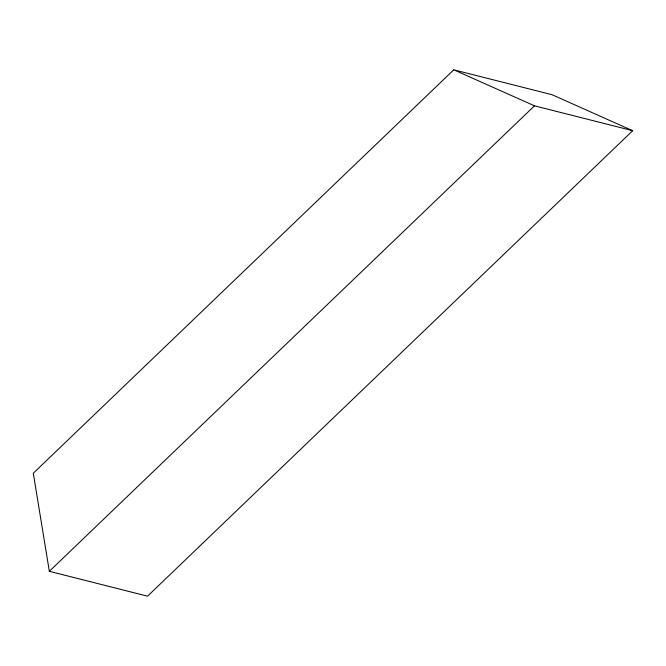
<?xml version="1.0" encoding="UTF-8"?>
<svg xmlns="http://www.w3.org/2000/svg" width="666" height="666" viewBox="0 0 666 666"><rect width="100%" height="100%" fill="white"/><g stroke="black" fill="none" stroke-linecap="round" stroke-linejoin="round"><path stroke-width="1" d="M453.762 69.822L33.3 473.243L49.334 571.311L147.544 596.178L632.7 130.694L551.981 94.689L453.762 69.822L534.49 105.827L632.7 130.694M49.334 571.311L534.49 105.827"/></g></svg>
